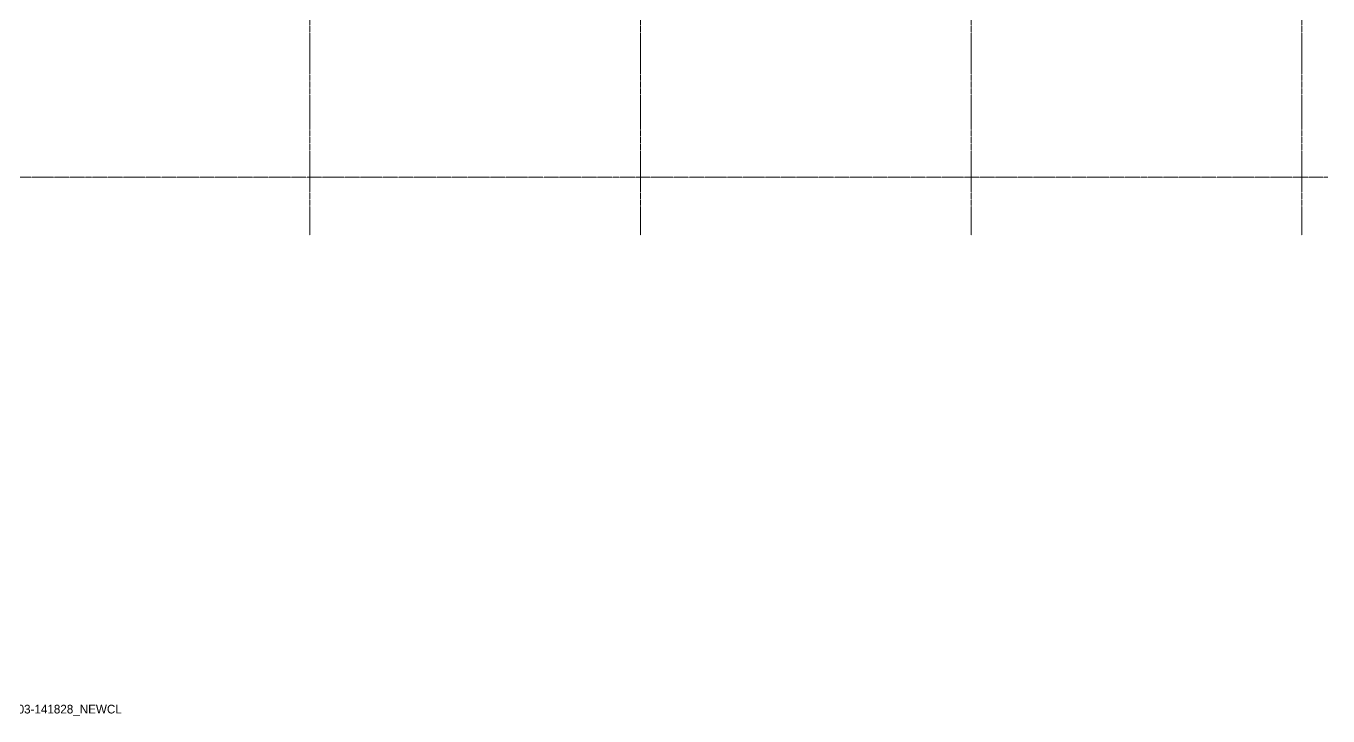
# Model space of a CAD drawing. Header units: millimetres. Extents: x -795739 to -715748, y -34378 to 22353.
# Drawn here: x -765862 to -720981, y -34378 to -10581 of the extents above; entities that cross this region are included whole.
import ezdxf

# ---------------------------------------------------------------- set-up
doc = ezdxf.new("R2010")
doc.units = ezdxf.units.MM
doc.linetypes.add('DPA_Grid _ Level 100', pattern=[10, 5.5, -1.6, 1.3, -1.6])
doc.layers.add('S-GRID', color=251, linetype='Continuous', lineweight=9)

# ---------------------------------------------------------------- blocks, each defined once
blk = doc.blocks.new('*U1241')
at = {"layer": 'S-GRID', "linetype": 'DPA_Grid _ Level 100'}
for p, q in [((22800, -21374.7), (22800, 16961.2)), ((34200, -21374.7), (34200, 16961.2)), ((45600, -21374.7), (45600, 16961.2)), ((57000, -21374.7), (57000, 16961.2)), ((57901.1, -19375), (-15767.8, -19375))]:
    blk.add_line(p, q, dxfattribs=at)

msp = doc.modelspace()

# ---------------------------------------------------------------- block references
msp.add_blockref('*U1241', (-778882, 3579))

# ---------------------------------------------------------------- texts
at = {"insert": (-772173, -33992), "char_height": 300, "width": 12652.5, "attachment_point": 1}
msp.add_mtext('C-1-PP19-AR-4180-01-B_20250903-141828_NEWCL', dxfattribs=at)

doc.saveas('drawing.dxf')
